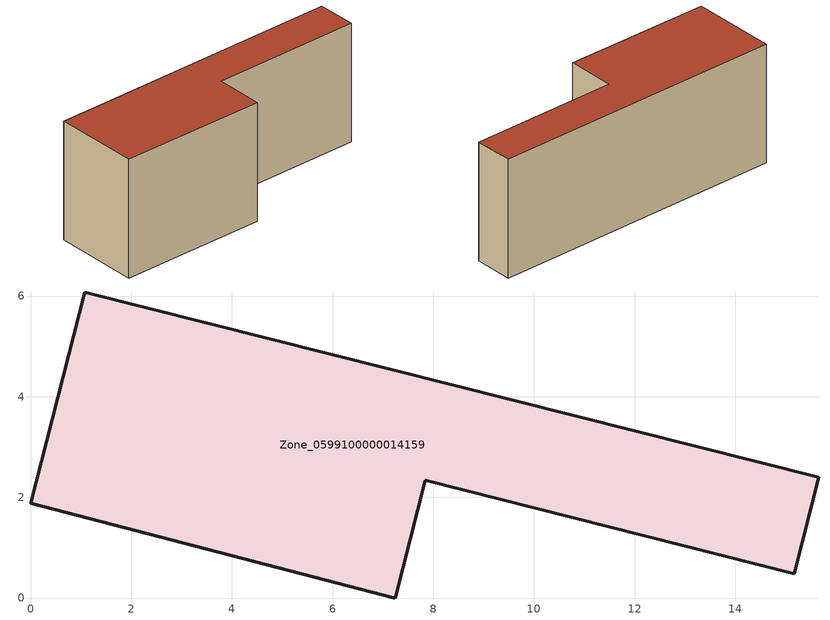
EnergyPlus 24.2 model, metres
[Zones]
Zone_0599100000014159
 floor ground (C_G): 0,1.88 1.07,6.08 15.66,2.4 15.17,0.48 7.84,2.34 7.24,0 z0
 wall outside (C_F): 1.07,6.08 0,1.88 7.24,0 7.84,2.34 15.17,0.48 15.66,2.4 1.07,6.08 z0:6.07
 roof outside (C_R): 15.66,2.4 1.07,6.08 0,1.88 7.24,0 7.84,2.34 15.17,0.48 z6.07
[BUILDING]
Pand.0599100000014159: North Axis=0; Terrain=City; Loads Convergence Tolerance Value=0.04; Temperature Convergence Tolerance Value=0.4; Solar Distribution=FullExterior; Maximum Number of Warmup Days=25; Minimum Number of Warmup Days=1
[Site:Location]
Rotterdam.The.Hague.AP_ZH_NLD Design_Conditions: Latitude=51.96; Longitude=4.45; Time Zone=1; Elevation=-4.5
[SITE:GROUNDTEMPERATURE:BUILDINGSURFACE]
18, 18, 18, 18, 18, 18, 18, 18, 18, 18, 18, 18
[MATERIAL] Thermal Absorptance=0.9; Solar Absorptance=0.7; Visible Absorptance=0.7
Name | Roughness | Thickness | Conductivity | Density | Specific Heat
G.TI.1946 | MediumSmooth | 0.15 | 1 | 540 | 1210
F.TI.1946 | Rough | 0.3 | 0.857143 | 1920 | 840
R.TI.1946 | MediumRough | 0.2 | 0.1 | 1500 | 1000
[CONSTRUCTION]
C_G: G.TI.1946
C_F: F.TI.1946
C_R: R.TI.1946
[ZONE]
Zone_0599100000014159: Type=1; Multiplier=1; Ceiling Height=Autocalculate; Volume=Autocalculate; Floor Area=autocalculate; Part of Total Floor Area=Yes
[ZONEINFILTRATION:DESIGNFLOWRATE]
Infil_Zone_0599100000014159: Zone or ZoneList or Space or SpaceList=Zone_0599100000014159; Schedule=AlwaysOn; Design Flow Rate Calculation Method=Flow/Area; Flow Rate per Floor Area=0.003; Constant Term Coefficient=1; Temperature Term Coefficient=0; Velocity Term Coefficient=0; Velocity Squared Term Coefficient=0
[HVACTEMPLATE:ZONE:IDEALLOADSAIRSYSTEM]
Zone_0599100000014159: Maximum Heating Supply Air Temperature=50; Minimum Cooling Supply Air Temperature=13; Maximum Heating Supply Air Humidity Ratio=0.0156; Minimum Cooling Supply Air Humidity Ratio=0.0077; Heating Limit=NoLimit; Cooling Limit=NoLimit; Dehumidification Control Type=ConstantSensibleHeatRatio; Cooling Sensible Heat Ratio=0.7; Dehumidification Setpoint=60; Humidification Control Type=None; Humidification Setpoint=30; Outdoor Air Method=None; Outdoor Air Flow Rate per Person=0.00944; Outdoor Air Flow Rate per Zone Floor Area=0; Outdoor Air Flow Rate per Zone=0; Demand Controlled Ventilation Type=None; Outdoor Air Economizer Type=NoEconomizer; Heat Recovery Type=None; Sensible Heat Recovery Effectiveness=0.7; Latent Heat Recovery Effectiveness=0.65
[ZONECONTROL:THERMOSTAT]
ThermostatControl_Zone_0599100000014159: Zone or ZoneList=Zone_0599100000014159; Control Type Schedule=DualSetpointControlType; Control 1=Thermostat_Zone_0599100000014159; Temperature Difference Between Cutout And Setpoint=0
[THERMOSTATSETPOINT:DUALSETPOINT]
Thermostat_Zone_0599100000014159: Heating Setpoint Temperature Schedule=HeatingSetpoint_Zone_0599100000014159; Cooling Setpoint Temperature Schedule=CoolingSetpoint_Zone_0599100000014159
[SCHEDULE:COMPACT]
HeatingSetpoint_Zone_0599100000014159: Through: 12/31, For: AllDays, Until: 24:00, 21
CoolingSetpoint_Zone_0599100000014159: Through: 12/31, For: AllDays, Until: 24:00, 24
DualSetpointControlType: Through: 12/31, For: AllDays, Until: 24:00, 4
AlwaysOn: Through: 12/31, For: AllDays, Until: 24:00, 1
